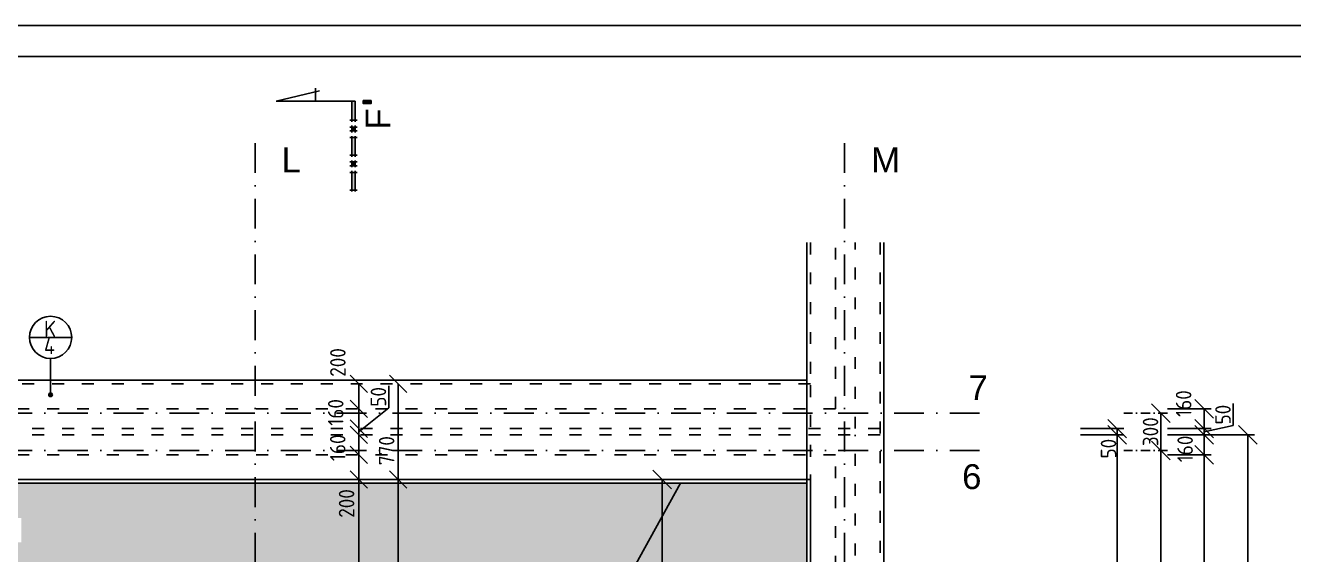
# Model space of a CAD drawing. Extents: x 4511820 to 5180432, y -1526536 to -944957.
# Drawn here: x 5034210 to 5044405, y -976013 to -971753 of the extents above; entities that cross this region are included whole.
import ezdxf

# ---------------------------------------------------------------- set-up
doc = ezdxf.new("R2010")
doc.units = 0
doc.header["$MEASUREMENT"] = 0
doc.linetypes.add('ACAD_ISO03W100', pattern=[30, 12, -18])
doc.linetypes.add('BODKOCIARKOVANA_3', pattern=[5.6, 3, -1.3, 0, -1.3])
doc.layers.get('0').update_dxf_attribs({"linetype": 'CONTINUOUS'})
doc.layers.get('Defpoints').update_dxf_attribs({"color": 61, "linetype": 'CONTINUOUS'})
for name, color, linetype in [('KÓTY', 4, 'CONTINUOUS'), ('osi', 253, 'CONTINUOUS'), ('Plochy', 41, 'CONTINUOUS'), ('POZEMOK', 7, 'CONTINUOUS'), ('TENKÁ', 7, 'CONTINUOUS'), ('ŠRAFY', 82, 'CONTINUOUS')]:
    doc.layers.add(name, color=color, linetype=linetype)
doc.styles.add('styl1', font='arial.ttf')
doc.styles.add('STYLE1', font='isocp.shx')
doc.dimstyles.new('STANDARD 50', dxfattribs={"dimtxt": 125, "dimasz": 140, "dimexe": 10, "dimexo": 200, "dimgap": 20, "dimtad": 1, "dimdsep": 46, "dimlunit": 6, "dimtxsty": 'STYLE1', "dimblk1": 'OBLIQUE', "dimblk2": 'OBLIQUE', "dimsah": 1, "dimcen": 2.5, "dimse1": 1, "dimse2": 1, "dimadec": 0, "dimazin": 0, "dimtfac": 1, "dimtmove": 1, "dimatfit": 3, "dimldrblk": 'OBLIQUE', "dimfxl": 1, "dimtolj": 1, "dimtzin": 0, "dimarcsym": 0})
doc.dimstyles.new('STANDARD-50', dxfattribs={"dimtxt": 125, "dimasz": 150, "dimexe": 10, "dimexo": 200, "dimgap": 20, "dimtad": 1, "dimdsep": 46, "dimlunit": 6, "dimtxsty": 'STYLE1', "dimblk1": 'OBLIQUE', "dimblk2": 'OBLIQUE', "dimsah": 1, "dimcen": 2.5, "dimse1": 1, "dimse2": 1, "dimadec": 0, "dimazin": 0, "dimtfac": 1, "dimtmove": 1, "dimatfit": 3, "dimldrblk": 'OBLIQUE', "dimfxl": 1, "dimtolj": 1, "dimtzin": 0, "dimarcsym": 0})

# ---------------------------------------------------------------- blocks, each defined once
blk = doc.blocks.new('_OBLIQUE')
at = {"color": 0, "linetype": 'ByBlock'}
blk.add_line((-0.5, -0.5), (0.5, 0.5), dxfattribs=at)
blk = doc.blocks.new('*D14628')
at = {"layer": 'Defpoints', "color": 0}
for p in [(5040796, -974873.5), (5040796, -975173.5), (5043337.5, -975173.5)]:
    blk.add_point(p, dxfattribs=at)
at = {"layer": 'KÓTY', "color": 0, "lineweight": -2}
blk.add_line((5043337.5, -974873.5), (5043337.5, -975173.5), dxfattribs=at)
at = {"layer": 'KÓTY', "color": 0, "linetype": 'ByBlock', "lineweight": -2, "xscale": 150, "yscale": 150, "zscale": 150}
for p, rotation in [((5043337.5, -974873.5), 90), ((5043337.5, -975173.5), 270)]:
    blk.add_blockref('_OBLIQUE', p, dxfattribs=dict(at, rotation=rotation))
at = {"layer": 'KÓTY', "color": 0, "insert": (5043255, -975023.5), "char_height": 125, "attachment_point": 5, "rotation": 90, "style": 'STYLE1'}
blk.add_mtext('\\A1;300', dxfattribs=at)
blk = doc.blocks.new('*D14629')
at = {"layer": 'Defpoints', "color": 0}
for p in [(5041081, -974999), (5041081, -975049), (5042987, -975049)]:
    blk.add_point(p, dxfattribs=at)
at = {"layer": 'KÓTY', "color": 0, "lineweight": -2}
blk.add_line((5042987, -974999), (5042987, -975049), dxfattribs=at)
at = {"layer": 'KÓTY', "color": 0, "linetype": 'ByBlock', "lineweight": -2, "xscale": 150, "yscale": 150, "zscale": 150}
for p, rotation in [((5042987, -974999), 90), ((5042987, -975049), 270)]:
    blk.add_blockref('_OBLIQUE', p, dxfattribs=dict(at, rotation=rotation))
at = {"layer": 'KÓTY', "color": 0, "insert": (5042917, -975160), "char_height": 125, "attachment_point": 5, "rotation": 90, "style": 'STYLE1'}
blk.add_mtext('\\A1;50', dxfattribs=at)
blk = doc.blocks.new('*D14630')
at = {"layer": 'Defpoints', "color": 0}
for p in [(5040541, -974839), (5040541, -974999), (5043687, -974999)]:
    blk.add_point(p, dxfattribs=at)
at = {"layer": 'KÓTY', "color": 0, "lineweight": -2}
blk.add_line((5043687, -974839), (5043687, -974999), dxfattribs=at)
at = {"layer": 'KÓTY', "color": 0, "linetype": 'ByBlock', "lineweight": -2, "xscale": 150, "yscale": 150, "zscale": 150}
for p, rotation in [((5043687, -974839), 90), ((5043687, -974999), 270)]:
    blk.add_blockref('_OBLIQUE', p, dxfattribs=dict(at, rotation=rotation))
at = {"layer": 'KÓTY', "color": 0, "insert": (5043521, -974797), "char_height": 125, "attachment_point": 5, "rotation": 90, "style": 'STYLE1'}
blk.add_mtext('\\A1;160', dxfattribs=at)
blk = doc.blocks.new('*D14631')
at = {"layer": 'Defpoints', "color": 0}
for p in [(5040541, -975049), (5043687, -975049), (5040541, -975209)]:
    blk.add_point(p, dxfattribs=at)
at = {"layer": 'KÓTY', "color": 0, "lineweight": -2}
blk.add_line((5043687, -975209), (5043687, -975049), dxfattribs=at)
at = {"layer": 'KÓTY', "color": 0, "linetype": 'ByBlock', "lineweight": -2, "xscale": 150, "yscale": 150, "zscale": 150}
for p, rotation in [((5043687, -975049), 90), ((5043687, -975209), 270)]:
    blk.add_blockref('_OBLIQUE', p, dxfattribs=dict(at, rotation=rotation))
at = {"layer": 'KÓTY', "color": 0, "insert": (5043533, -975162), "char_height": 125, "attachment_point": 5, "rotation": 90, "style": 'STYLE1'}
blk.add_mtext('\\A1;160', dxfattribs=at)
blk = doc.blocks.new('*D14632')
at = {"layer": 'Defpoints', "color": 0}
for p in [(5041081, -974999), (5041081, -975049), (5043687, -975049)]:
    blk.add_point(p, dxfattribs=at)
at = {"layer": 'KÓTY', "color": 0, "lineweight": -2}
for p, q in [((5043920, -974797), (5043920, -974974)), ((5043920, -974974), (5043687, -975024)), ((5043687, -974999), (5043687, -975049))]:
    blk.add_line(p, q, dxfattribs=at)
at = {"layer": 'KÓTY', "color": 0, "linetype": 'ByBlock', "lineweight": -2, "xscale": 150, "yscale": 150, "zscale": 150}
for p, rotation in [((5043687, -974999), 90), ((5043687, -975049), 270)]:
    blk.add_blockref('_OBLIQUE', p, dxfattribs=dict(at, rotation=rotation))
at = {"layer": 'KÓTY', "color": 0, "insert": (5043837, -974886), "char_height": 125, "attachment_point": 5, "rotation": 90, "style": 'STYLE1'}
blk.add_mtext('\\A1;50', dxfattribs=at)
blk = doc.blocks.new('*D14633')
at = {"layer": 'Defpoints', "color": 0}
for p in [(5041881, -975174), (5041881, -981569), (5043337, -981569)]:
    blk.add_point(p, dxfattribs=at)
at = {"layer": 'KÓTY', "color": 0, "lineweight": -2}
blk.add_line((5043337, -975174), (5043337, -981569), dxfattribs=at)
at = {"layer": 'KÓTY', "color": 0, "linetype": 'ByBlock', "lineweight": -2, "xscale": 150, "yscale": 150, "zscale": 150}
for p, rotation in [((5043337, -975174), 90), ((5043337, -981569), 270)]:
    blk.add_blockref('_OBLIQUE', p, dxfattribs=dict(at, rotation=rotation))
at = {"layer": 'KÓTY', "color": 0, "insert": (5043255, -978371), "char_height": 125, "attachment_point": 5, "rotation": 90, "style": 'STYLE1'}
blk.add_mtext('\\A1;6ﾠ395', dxfattribs=at)
blk = doc.blocks.new('*D14638')
at = {"layer": 'Defpoints', "color": 0}
for p in [(5041081, -975049), (5040921, -994219), (5042987, -994219)]:
    blk.add_point(p, dxfattribs=at)
at = {"layer": 'KÓTY', "color": 0, "lineweight": -2}
blk.add_line((5042987, -975049), (5042987, -994219), dxfattribs=at)
at = {"layer": 'KÓTY', "color": 0, "linetype": 'ByBlock', "lineweight": -2, "xscale": 150, "yscale": 150, "zscale": 150}
for p, rotation in [((5042987, -975049), 90), ((5042987, -994219), 270)]:
    blk.add_blockref('_OBLIQUE', p, dxfattribs=dict(at, rotation=rotation))
at = {"layer": 'KÓTY', "color": 0, "insert": (5042905, -984634), "char_height": 125, "attachment_point": 5, "rotation": 90, "style": 'STYLE1'}
blk.add_mtext('\\A1;19ﾠ170', dxfattribs=at)
blk = doc.blocks.new('*D14666')
at = {"layer": 'Defpoints', "color": 0}
for p in [(5041081, -975049), (5044037, -975049), (5041081, -994019)]:
    blk.add_point(p, dxfattribs=at)
at = {"layer": 'KÓTY', "color": 0, "lineweight": -2}
blk.add_line((5044037, -994019), (5044037, -975049), dxfattribs=at)
at = {"layer": 'KÓTY', "color": 0, "linetype": 'ByBlock', "lineweight": -2, "xscale": 150, "yscale": 150, "zscale": 150}
for p, rotation in [((5044037, -975049), 90), ((5044037, -994019), 270)]:
    blk.add_blockref('_OBLIQUE', p, dxfattribs=dict(at, rotation=rotation))
at = {"layer": 'KÓTY', "color": 0, "insert": (5043955, -984534), "char_height": 125, "attachment_point": 5, "rotation": 90, "style": 'STYLE1'}
blk.add_mtext('\\A1;18ﾠ970', dxfattribs=at)
blk = doc.blocks.new('*D14668')
at = {"layer": 'Defpoints', "color": 0}
for p in [(5040621, -975209), (5040621, -987879), (5043687, -987879)]:
    blk.add_point(p, dxfattribs=at)
at = {"layer": 'KÓTY', "color": 0, "lineweight": -2}
blk.add_line((5043687, -975209), (5043687, -987879), dxfattribs=at)
at = {"layer": 'KÓTY', "color": 0, "linetype": 'ByBlock', "lineweight": -2, "xscale": 150, "yscale": 150, "zscale": 150}
for p, rotation in [((5043687, -975209), 90), ((5043687, -987879), 270)]:
    blk.add_blockref('_OBLIQUE', p, dxfattribs=dict(at, rotation=rotation))
at = {"layer": 'KÓTY', "color": 0, "insert": (5043605, -981544), "char_height": 125, "attachment_point": 5, "rotation": 90, "style": 'STYLE1'}
blk.add_mtext('\\A1;12ﾠ670', dxfattribs=at)
blk = doc.blocks.new('*D55008')
at = {"layer": 'Defpoints', "color": 0}
for p in [(5039330, -975409), (5040521, -975409), (5040521, -977399)]:
    blk.add_point(p, dxfattribs=at)
at = {"layer": 'KÓTY', "color": 0, "lineweight": -2}
blk.add_line((5039330, -977399), (5039330, -975409), dxfattribs=at)
at = {"layer": 'KÓTY', "color": 0, "linetype": 'ByBlock', "lineweight": -2, "xscale": 150, "yscale": 150, "zscale": 150}
for p, rotation in [((5039330, -975409), 90), ((5039330, -977399), 270)]:
    blk.add_blockref('_OBLIQUE', p, dxfattribs=dict(at, rotation=rotation))
at = {"layer": 'KÓTY', "color": 0, "insert": (5039247, -976404), "char_height": 125, "attachment_point": 5, "rotation": 90, "style": 'STYLE1'}
blk.add_mtext('\\A1;1ﾠ990', dxfattribs=at)
blk = doc.blocks.new('*D55021')
at = {"layer": 'Defpoints', "color": 0}
for p in [(5037207, -974639), (5037207, -975409), (5037207, -975409)]:
    blk.add_point(p, dxfattribs=at)
at = {"layer": 'KÓTY', "color": 0, "lineweight": -2}
blk.add_line((5037207, -974639), (5037207, -975409), dxfattribs=at)
at = {"layer": 'KÓTY', "color": 0, "linetype": 'ByBlock', "lineweight": -2, "xscale": 140, "yscale": 140, "zscale": 140}
for p, rotation in [((5037207, -974639), 90), ((5037207, -975409), 270)]:
    blk.add_blockref('_OBLIQUE', p, dxfattribs=dict(at, rotation=rotation))
at = {"layer": 'KÓTY', "color": 0, "insert": (5037114, -975176), "char_height": 125, "attachment_point": 5, "rotation": 90, "style": 'STYLE1'}
blk.add_mtext('\\A1;770', dxfattribs=at)
blk = doc.blocks.new('*D55022')
at = {"layer": 'Defpoints', "color": 0}
for p in [(5036890, -974639), (5036890, -974839), (5036890, -974839)]:
    blk.add_point(p, dxfattribs=at)
at = {"layer": 'KÓTY', "color": 0, "lineweight": -2}
blk.add_line((5036890, -974639), (5036890, -974839), dxfattribs=at)
at = {"layer": 'KÓTY', "color": 0, "linetype": 'ByBlock', "lineweight": -2, "xscale": 140, "yscale": 140, "zscale": 140}
for p, rotation in [((5036890, -974639), 90), ((5036890, -974839), 270)]:
    blk.add_blockref('_OBLIQUE', p, dxfattribs=dict(at, rotation=rotation))
at = {"layer": 'KÓTY', "color": 0, "insert": (5036722, -974466), "char_height": 125, "attachment_point": 5, "rotation": 90, "style": 'STYLE1'}
blk.add_mtext('\\A1;200', dxfattribs=at)
blk = doc.blocks.new('*D55023')
at = {"layer": 'Defpoints', "color": 0}
for p in [(5036890, -974839), (5036890, -974999), (5036890, -974999)]:
    blk.add_point(p, dxfattribs=at)
at = {"layer": 'KÓTY', "color": 0, "lineweight": -2}
blk.add_line((5036890, -974839), (5036890, -974999), dxfattribs=at)
at = {"layer": 'KÓTY', "color": 0, "linetype": 'ByBlock', "lineweight": -2, "xscale": 140, "yscale": 140, "zscale": 140}
for p, rotation in [((5036890, -974839), 90), ((5036890, -974999), 270)]:
    blk.add_blockref('_OBLIQUE', p, dxfattribs=dict(at, rotation=rotation))
at = {"layer": 'KÓTY', "color": 0, "insert": (5036705, -974868), "char_height": 125, "attachment_point": 5, "rotation": 90, "style": 'STYLE1'}
blk.add_mtext('\\A1;160', dxfattribs=at)
blk = doc.blocks.new('*D55024')
at = {"layer": 'Defpoints', "color": 0}
for p in [(5036890, -974999), (5036890, -975049), (5036890, -975049)]:
    blk.add_point(p, dxfattribs=at)
at = {"layer": 'KÓTY', "color": 0, "lineweight": -2}
for p, q in [((5037131, -974654), (5037131, -974832)), ((5037131, -974832), (5036890, -975024)), ((5036890, -974999), (5036890, -975049))]:
    blk.add_line(p, q, dxfattribs=at)
at = {"layer": 'KÓTY', "color": 0, "linetype": 'ByBlock', "lineweight": -2, "xscale": 140, "yscale": 140, "zscale": 140}
for p, rotation in [((5036890, -974999), 90), ((5036890, -975049), 270)]:
    blk.add_blockref('_OBLIQUE', p, dxfattribs=dict(at, rotation=rotation))
at = {"layer": 'KÓTY', "color": 0, "insert": (5037048, -974743), "char_height": 125, "attachment_point": 5, "rotation": 90, "style": 'STYLE1'}
blk.add_mtext('\\A1;50', dxfattribs=at)
blk = doc.blocks.new('*D55025')
at = {"layer": 'Defpoints', "color": 0}
for p in [(5036890, -975049), (5036890, -975209), (5036890, -975209)]:
    blk.add_point(p, dxfattribs=at)
at = {"layer": 'KÓTY', "color": 0, "lineweight": -2}
blk.add_line((5036890, -975049), (5036890, -975209), dxfattribs=at)
at = {"layer": 'KÓTY', "color": 0, "linetype": 'ByBlock', "lineweight": -2, "xscale": 140, "yscale": 140, "zscale": 140}
for p, rotation in [((5036890, -975049), 90), ((5036890, -975209), 270)]:
    blk.add_blockref('_OBLIQUE', p, dxfattribs=dict(at, rotation=rotation))
at = {"layer": 'KÓTY', "color": 0, "insert": (5036721, -975153), "char_height": 125, "attachment_point": 5, "rotation": 90, "style": 'STYLE1'}
blk.add_mtext('\\A1;160', dxfattribs=at)
blk = doc.blocks.new('*D55026')
at = {"layer": 'Defpoints', "color": 0}
for p in [(5036890, -975209), (5036890, -975409), (5037207, -975409)]:
    blk.add_point(p, dxfattribs=at)
at = {"layer": 'KÓTY', "color": 0, "lineweight": -2}
blk.add_line((5036890, -975209), (5036890, -975409), dxfattribs=at)
at = {"layer": 'KÓTY', "color": 0, "linetype": 'ByBlock', "lineweight": -2, "xscale": 140, "yscale": 140, "zscale": 140}
for p, rotation in [((5036890, -975209), 90), ((5036890, -975409), 270)]:
    blk.add_blockref('_OBLIQUE', p, dxfattribs=dict(at, rotation=rotation))
at = {"layer": 'KÓTY', "color": 0, "insert": (5036792, -975601), "char_height": 125, "attachment_point": 5, "rotation": 90, "style": 'STYLE1'}
blk.add_mtext('\\A1;200', dxfattribs=at)
blk = doc.blocks.new('*D55027')
at = {"layer": 'Defpoints', "color": 0}
for p in [(5037207, -975409), (5037207, -987679), (5037207, -987679)]:
    blk.add_point(p, dxfattribs=at)
at = {"layer": 'KÓTY', "color": 0, "lineweight": -2}
blk.add_line((5037207, -975409), (5037207, -987679), dxfattribs=at)
at = {"layer": 'KÓTY', "color": 0, "linetype": 'ByBlock', "lineweight": -2, "xscale": 140, "yscale": 140, "zscale": 140}
for p, rotation in [((5037207, -975409), 90), ((5037207, -987679), 270)]:
    blk.add_blockref('_OBLIQUE', p, dxfattribs=dict(at, rotation=rotation))
at = {"layer": 'KÓTY', "color": 0, "insert": (5037125, -981544), "char_height": 125, "attachment_point": 5, "rotation": 90, "style": 'STYLE1'}
blk.add_mtext('\\A1;12ﾠ270', dxfattribs=at)
blk = doc.blocks.new('*D55028')
at = {"layer": 'Defpoints', "color": 0}
for p in [(5036249, -975409), (5036890, -975409), (5036249, -981269)]:
    blk.add_point(p, dxfattribs=at)
at = {"layer": 'KÓTY', "color": 0, "lineweight": -2}
blk.add_line((5036890, -981269), (5036890, -975409), dxfattribs=at)
at = {"layer": 'KÓTY', "color": 0, "linetype": 'ByBlock', "lineweight": -2, "xscale": 140, "yscale": 140, "zscale": 140}
for p, rotation in [((5036890, -975409), 90), ((5036890, -981269), 270)]:
    blk.add_blockref('_OBLIQUE', p, dxfattribs=dict(at, rotation=rotation))
at = {"layer": 'KÓTY', "color": 0, "insert": (5036808, -978339), "char_height": 125, "attachment_point": 5, "rotation": 90, "style": 'STYLE1'}
blk.add_mtext('\\A1;5ﾠ860', dxfattribs=at)

msp = doc.modelspace()

# ---------------------------------------------------------------- hatches: boundary and pattern name
at = {"layer": 'TENKÁ'}
h = msp.add_hatch(color=256, dxfattribs=at)
h.dxf.hatch_style = 1
h.paths.add_polyline_path([(5036861, -972516.797), (5036861, -972363.172), (5036835.125, -972363.172), (5036835.125, -972516.797)])
h = msp.add_hatch(color=256, dxfattribs=at)
h.dxf.hatch_style = 1
h.paths.add_polyline_path([(5036861, -972516.797), (5036861, -972363.172), (5036835.125, -972363.172), (5036835.125, -972516.797)])
h = msp.add_hatch(color=256, dxfattribs=at)
h.dxf.hatch_style = 1
h.paths.add_polyline_path([(5036925.875, -972382.547), (5036989.5, -972382.547), (5036989.5, -972358.922), (5036925.875, -972358.922)])
h = msp.add_hatch(color=256, dxfattribs=at)
h.dxf.hatch_style = 1
h.paths.add_polyline_path([(5036925.875, -972382.547), (5036989.5, -972382.547), (5036989.5, -972358.922), (5036925.875, -972358.922)])
h = msp.add_hatch(color=256, dxfattribs=at)
h.dxf.hatch_style = 1
h.paths.add_polyline_path([(5036861, -972571.672), (5036835.125, -972571.672), (5036835.125, -972601.922), (5036861, -972601.922)])
h = msp.add_hatch(color=256, dxfattribs=at)
h.dxf.hatch_style = 1
h.paths.add_polyline_path([(5036861, -972571.672), (5036835.125, -972571.672), (5036835.125, -972601.922), (5036861, -972601.922)])
h = msp.add_hatch(color=256, dxfattribs=at)
h.dxf.hatch_style = 1
h.paths.add_polyline_path([(5036861, -972797.922), (5036861, -972656.797), (5036835.125, -972656.797), (5036835.125, -972797.922)])
h = msp.add_hatch(color=256, dxfattribs=at)
h.dxf.hatch_style = 1
h.paths.add_polyline_path([(5036861, -972797.922), (5036861, -972656.797), (5036835.125, -972656.797), (5036835.125, -972797.922)])
h = msp.add_hatch(color=256, dxfattribs=at)
h.dxf.hatch_style = 1
h.paths.add_polyline_path([(5036861, -972852.797), (5036835.125, -972852.797), (5036835.125, -972883.047), (5036861, -972883.047)])
h = msp.add_hatch(color=256, dxfattribs=at)
h.dxf.hatch_style = 1
h.paths.add_polyline_path([(5036861, -972852.797), (5036835.125, -972852.797), (5036835.125, -972883.047), (5036861, -972883.047)])
h = msp.add_hatch(color=256, dxfattribs=at)
h.dxf.hatch_style = 1
h.paths.add_polyline_path([(5036861, -972937.922), (5036835.125, -972937.922), (5036835.125, -973079.047), (5036861, -973079.047)])
h = msp.add_hatch(color=256, dxfattribs=at)
h.dxf.hatch_style = 1
h.paths.add_polyline_path([(5036861, -972937.922), (5036835.125, -972937.922), (5036835.125, -973079.047), (5036861, -973079.047)])
h = msp.add_hatch(color=256, dxfattribs=at)
h.dxf.hatch_style = 1
h.paths.add_polyline_path([(5034412.5, -974711.205, -2.414213562), (5034397.5, -974726.205, -0.414213563)])
at = {"layer": 'ŠRAFY', "ltscale": 0.25}
h = msp.add_hatch(dxfattribs=at)
h.set_pattern_fill('DOTS', color=256, scale=2000)
h.paths.add_polyline_path([(5032093.5, -975473.5), (5032093.5, -975523.5, -1), (5031968.5, -975523.5), (5031968.5, -975473.5, -0.149699912), (5031979.219, -975438.5), (5027671, -975438.5), (5027671, -987648.5), (5031615.06, -987648.5), (5031517.171, -987400.098), (5032235.019, -987648.5), (5033227.729, -987648.5), (5033227.729, -987486.959, -0.414213562), (5033057.729, -987316.959, -1), (5033397.729, -987316.959, -0.414213562), (5033227.729, -987486.959), (5033227.729, -987648.5), (5033920, -987648.5), (5033920, -987349.25), (5033662.684, -987349.25), (5033662.684, -987153), (5034177.316, -987153), (5034177.316, -987349.25), (5033920, -987349.25), (5033920, -987648.5), (5035357.089, -987648.5), (5035357.089, -987422.897), (5035588.941, -987422.897), (5035588.941, -987648.5), (5035918.5, -987648.5), (5035918.5, -987588.5, -0.154836711), (5035929.932, -987552.467), (5035811.66, -987469.015), (5035782.03, -987511.008), (5035708.884, -987396.498), (5035841.289, -987427.023), (5035811.66, -987469.015), (5035929.932, -987552.467, -0.731846572), (5036043.5, -987588.5), (5036043.5, -987648.5), (5036068.5, -987648.5), (5036068.5, -987388.5, -0.280147859), (5036102.238, -987333.011), (5035956.993, -987052.8), (5035442.361, -987052.8), (5035442.361, -986856.55), (5035956.993, -986856.55), (5035956.993, -987052.8), (5036102.238, -987333.011, -0.562319529), (5036193.5, -987388.5), (5036193.5, -987648.5), (5040491, -987648.5), (5040491, -979798.5), (5038391, -979798.5), (5038391, -978598.5), (5038065.261, -978598.5), (5038065.261, -978878.081), (5037868.261, -978878.081), (5037868.261, -978318.919), (5038065.261, -978318.919), (5038065.261, -978598.5), (5038391, -978598.5), (5038391, -977398.5), (5040491, -977398.5), (5040491, -975438.5), (5033920, -975438.5), (5033920, -975717.75), (5034177.316, -975717.75), (5034177.316, -975914), (5033662.684, -975914), (5033662.684, -975717.75), (5033920, -975717.75), (5033920, -975438.5), (5032975.504, -975438.5, -0.029782381), (5032976, -975446.817), (5032976, -975623.875), (5033021.603, -975623.875), (5033021.603, -975855.728), (5032781.872, -975855.728), (5032781.872, -975623.875), (5032836, -975623.875), (5032836, -975446.817), (5032836, -975438.5), (5032090.975, -975438.5), (5032086.525, -975444.807, -0.119808545)])
h.paths.add_polyline_path([(5032990.857, -978931.384), (5033278.455, -978931.384), (5033278.455, -979106.483), (5032990.857, -979106.483)], flags=24)
h.paths.add_polyline_path([(5032903.545, -978931.343), (5033015.928, -978931.343), (5033015.928, -979106.121), (5032903.545, -979106.121)], flags=24)
h.paths.add_polyline_path([(5032753.545, -978931.384), (5032928.643, -978931.384), (5032928.643, -979106.483), (5032753.545, -979106.483)], flags=24)
h.paths.add_polyline_path([(5034055.857, -976316.523), (5034343.455, -976316.523), (5034343.455, -976491.622), (5034055.857, -976491.622)], flags=24)
h.paths.add_polyline_path([(5033968.545, -976316.481), (5034080.928, -976316.481), (5034080.928, -976491.26), (5033968.545, -976491.26)], flags=24)
h.paths.add_polyline_path([(5033818.545, -976316.571), (5033993.58, -976316.571), (5033993.58, -976491.572), (5033818.545, -976491.572)], flags=24)
h.paths.add_polyline_path([(5036720.333, -984523.643), (5036720.333, -984248.545), (5036895.432, -984248.545), (5036895.432, -984523.643)], flags=24)
h.paths.add_polyline_path([(5036720.291, -984610.955), (5036720.291, -984498.572), (5036895.07, -984498.572), (5036895.07, -984610.955)], flags=24)
h.paths.add_polyline_path([(5036720.382, -984698.455), (5036720.382, -984585.752), (5036895.382, -984585.752), (5036895.382, -984698.455)], flags=24)
h.paths.add_polyline_path([(5036720.333, -978394.893), (5036720.333, -978107.295), (5036895.432, -978107.295), (5036895.432, -978394.893)], flags=24)
h.paths.add_polyline_path([(5036720.291, -978482.205), (5036720.291, -978369.822), (5036895.07, -978369.822), (5036895.07, -978482.205)], flags=24)
h.paths.add_polyline_path([(5036720.382, -978569.705), (5036720.382, -978457.205), (5036895.382, -978457.205), (5036895.382, -978569.705)], flags=24)
h.paths.add_polyline_path([(5038698.611, -977591.549), (5038698.611, -977303.951), (5038948.611, -977303.951), (5038948.611, -977591.549)], flags=24)
h.paths.add_polyline_path([(5039159.498, -976472.393), (5039159.498, -976184.343), (5039334.678, -976184.343), (5039334.678, -976472.393)], flags=24)
h.paths.add_polyline_path([(5039159.587, -976560.157), (5039159.587, -976447.773), (5039334.366, -976447.773), (5039334.366, -976560.157)], flags=24)
h.paths.add_polyline_path([(5039159.678, -976622.657), (5039159.678, -976535.157), (5039334.678, -976535.157), (5039334.678, -976622.657)], flags=24)
h.paths.add_polyline_path([(5039159.629, -983794.893), (5039159.629, -983507.295), (5039334.727, -983507.295), (5039334.727, -983794.893)], flags=24)
h.paths.add_polyline_path([(5039159.587, -983882.205), (5039159.587, -983769.822), (5039334.366, -983769.822), (5039334.366, -983882.205)], flags=24)
h.paths.add_polyline_path([(5039159.678, -983969.705), (5039159.678, -983857.205), (5039334.678, -983857.205), (5039334.678, -983969.705)], flags=24)
h.paths.add_polyline_path([(5038095.732, -979171.455), (5038383.33, -979171.455), (5038383.33, -979421.455), (5038095.732, -979421.455)], flags=24)
h.paths.add_polyline_path([(5036249.584, -982119.743), (5036249.584, -981600.443), (5036449.633, -981600.443), (5036449.633, -982119.743)], flags=24)
h.paths.add_polyline_path([(5036522.333, -986928.684), (5036784.931, -986928.684), (5036784.931, -987103.799), (5036522.333, -987103.799)], flags=24)
h.paths.add_polyline_path([(5036434.569, -986928.708), (5036546.953, -986928.708), (5036546.953, -987103.486), (5036434.569, -987103.486)], flags=24)
h.paths.add_polyline_path([(5036347.069, -986928.799), (5036459.569, -986928.799), (5036459.569, -987103.799), (5036347.069, -987103.799)], flags=24)
h.paths.add_polyline_path([(5032007.201, -986891.384), (5032294.799, -986891.384), (5032294.799, -987141.384), (5032007.201, -987141.384)], flags=24)
h.paths.add_polyline_path([(5029615.759, -986928.749), (5029903.455, -986928.749), (5029903.455, -987103.848), (5029615.759, -987103.848)], flags=24)
h.paths.add_polyline_path([(5029528.545, -986928.708), (5029640.928, -986928.708), (5029640.928, -987103.486), (5029528.545, -987103.486)], flags=24)
h.paths.add_polyline_path([(5029428.545, -986928.799), (5029553.545, -986928.799), (5029553.545, -987103.799), (5029428.545, -987103.799)], flags=24)
h.paths.add_polyline_path([(5027705.26, -986394.659), (5027992.858, -986394.659), (5027992.858, -986644.659), (5027705.26, -986644.659)], flags=24)
h.paths.add_polyline_path([(5040200.481, -986486.715), (5040488.08, -986486.715), (5040488.08, -986736.715), (5040200.481, -986736.715)], flags=24)
h.paths.add_polyline_path([(5031822.781, -980577.471), (5032241.531, -980577.471), (5032241.531, -980777.52), (5031822.781, -980777.52)], flags=24)
h.paths.add_polyline_path([(5031735.469, -980577.429), (5031847.852, -980577.429), (5031847.852, -980752.207), (5031735.469, -980752.207)], flags=24)
h.paths.add_polyline_path([(5031647.969, -980577.52), (5031760.469, -980577.52), (5031760.469, -980752.52), (5031647.969, -980752.52)], flags=24)
h.paths.add_polyline_path([(5038269.031, -980577.519), (5038687.781, -980577.519), (5038687.781, -980777.52), (5038269.031, -980777.52)], flags=24)
h.paths.add_polyline_path([(5038181.719, -980577.429), (5038294.102, -980577.429), (5038294.102, -980752.207), (5038181.719, -980752.207)], flags=24)
h.paths.add_polyline_path([(5038081.719, -980577.52), (5038206.719, -980577.52), (5038206.719, -980752.52), (5038081.719, -980752.52)], flags=24)
h.paths.add_polyline_path([(5029988.631, -987171.063), (5031526.131, -987171.063), (5031526.131, -987396.112), (5029988.631, -987396.112)], flags=24)
h.paths.add_polyline_path([(5029988.631, -987390.73), (5030963.631, -987390.73), (5030963.631, -987578.23), (5029988.631, -987578.23)], flags=24)
h.paths.add_polyline_path([(5036667.295, -975745.048), (5036667.295, -975457.449), (5036917.295, -975457.449), (5036917.295, -975745.048)], flags=24)
h.paths.add_polyline_path([(5038275.631, -986559.658), (5038563.681, -986559.658), (5038563.681, -986734.773), (5038275.631, -986734.773)], flags=24)
h.paths.add_polyline_path([(5038188.319, -986559.682), (5038300.703, -986559.682), (5038300.703, -986734.46), (5038188.319, -986734.46)], flags=24)
h.paths.add_polyline_path([(5038088.319, -986559.773), (5038213.319, -986559.773), (5038213.319, -986734.773), (5038088.319, -986734.773)], flags=24)
h.paths.add_polyline_path([(5031823.131, -986559.658), (5032123.681, -986559.658), (5032123.681, -986734.773), (5031823.131, -986734.773)], flags=24)
h.paths.add_polyline_path([(5031735.819, -986559.682), (5031848.203, -986559.682), (5031848.203, -986734.46), (5031735.819, -986734.46)], flags=24)
h.paths.add_polyline_path([(5031648.319, -986559.773), (5031760.819, -986559.773), (5031760.819, -986734.773), (5031648.319, -986734.773)], flags=24)
h.paths.add_polyline_path([(5037037.014, -981568.643), (5037037.014, -981281.045), (5037212.112, -981281.045), (5037212.112, -981568.643)], flags=24)
h.paths.add_polyline_path([(5037036.972, -981655.955), (5037036.972, -981543.572), (5037211.75, -981543.572), (5037211.75, -981655.955)], flags=24)
h.paths.add_polyline_path([(5037037.062, -981805.955), (5037037.062, -981630.92), (5037212.063, -981630.92), (5037212.063, -981805.955)], flags=24)
h.paths.add_polyline_path([(5036346.875, -981607), (5036445, -981607), (5036445, -982121.632), (5036248.75, -982121.632), (5036248.75, -981607), (5036346.875, -981607), (5036263.069, -981329.278, -2.882926907), (5036311, -981268.5, -0.346869703), (5036263.069, -981329.278)], flags=16)
h.paths.add_polyline_path([(5035687.089, -981317.897), (5035918.942, -981317.897), (5035918.942, -981557.628), (5035687.089, -981557.628), (5035681, -981433.5, -0.414213562), (5035591, -981523.5), (5035313.941, -981523.5), (5035313.941, -981557.628), (5035082.089, -981557.628), (5035082.089, -981317.897), (5035313.941, -981317.897), (5035313.941, -981343.5), (5035591, -981343.5, -0.414213562), (5035687.089, -981433.5)], flags=16)
h.paths.add_polyline_path([(5038698.611, -979791.549), (5038698.611, -979503.951), (5038948.611, -979503.951), (5038948.611, -979791.549)], flags=24)
h.paths.add_polyline_path([(5039412.107, -978931.384), (5039674.705, -978931.384), (5039674.705, -979106.483), (5039412.107, -979106.483)], flags=24)
h.paths.add_polyline_path([(5039324.795, -978931.343), (5039437.178, -978931.343), (5039437.178, -979106.121), (5039324.795, -979106.121)], flags=24)
h.paths.add_polyline_path([(5039237.295, -978931.433), (5039349.83, -978931.433), (5039349.83, -979106.434), (5039237.295, -979106.434)], flags=24)
h.paths.add_polyline_path([(5038838.476, -978654.991), (5038838.476, -978367.295), (5039013.575, -978367.295), (5039013.575, -978654.991)], flags=24)
h.paths.add_polyline_path([(5038838.434, -978742.205), (5038838.434, -978629.822), (5039013.213, -978629.822), (5039013.213, -978742.205)], flags=24)
h.paths.add_polyline_path([(5038838.524, -978829.705), (5038838.524, -978717.17), (5039013.525, -978717.17), (5039013.525, -978829.705)], flags=24)
h.paths.add_polyline_path([(5039159.629, -978661.143), (5039159.629, -978361.045), (5039334.727, -978361.045), (5039334.727, -978661.143)], flags=24)
h.paths.add_polyline_path([(5039159.587, -978748.455), (5039159.587, -978636.072), (5039334.366, -978636.072), (5039334.366, -978748.455)], flags=24)
h.paths.add_polyline_path([(5039159.677, -978835.955), (5039159.677, -978723.42), (5039334.678, -978723.42), (5039334.678, -978835.955)], flags=24)
h.paths.add_polyline_path([(5039487.333, -979187.674), (5039774.931, -979187.674), (5039774.931, -979362.789), (5039487.333, -979362.789)], flags=24)
h.paths.add_polyline_path([(5039399.569, -979187.698), (5039511.953, -979187.698), (5039511.953, -979362.476), (5039399.569, -979362.476)], flags=24)
h.paths.add_polyline_path([(5039337.069, -979187.789), (5039424.569, -979187.789), (5039424.569, -979362.789), (5039337.069, -979362.789)], flags=24)
h.paths.add_polyline_path([(5035886, -981433.5, 1), (5035706, -981433.5, 1)], flags=0)
h.paths.add_polyline_path([(5036407.123, -987677.525), (5036407.123, -987389.475), (5036657.123, -987389.475), (5036657.123, -987677.525)], flags=9)

# ---------------------------------------------------------------- linework, layer by layer
at = {"layer": 'KÓTY', "ltscale": 25}
for p, q in [((5043740.903, -974838.5), (5043390.903, -974838.5)), ((5043040.903, -974998.5), (5042690.903, -974998.5)), ((5043040.903, -975048.5), (5042690.903, -975048.5)), ((5043740.903, -974998.5), (5043390.903, -974998.5)), ((5043740.903, -975048.5), (5043390.903, -975048.5)), ((5044090.903, -975048.5), (5043740.903, -975048.5)), ((5043740.903, -975208.5), (5043390.903, -975208.5))]:
    msp.add_line(p, q, dxfattribs=at)
at = {"layer": 'KÓTY', "linetype": 'BODKOCIARKOVANA_3', "ltscale": 25}
for p, q in [((5043390.903, -974873.5), (5043040.903, -974873.5)), ((5043390.903, -975173.5), (5043040.903, -975173.5))]:
    msp.add_line(p, q, dxfattribs=at)
at = {"layer": 'osi', "linetype": 'BODKOCIARKOVANA_3', "ltscale": 80}
for p, q in [((5036056, -972701.309), (5036056, -1010218.5)), ((5040796, -972701.309), (5040796, -1010218.5)), ((5041881, -974873.5), (4978211, -974873.5)), ((5041881, -975173.5), (4978211, -975173.5))]:
    msp.add_line(p, q, dxfattribs=at)
at = {"layer": 'Plochy'}
msp.add_lwpolyline([(5040521, -975408.5), (5027641, -975408.5), (5027641, -987678.5), (5040521, -987678.5)], close=True, dxfattribs=at)
at = {"layer": 'POZEMOK'}
msp.add_line((5036278.772, -981213.82), (5039476.09, -975438.5), dxfattribs=at)
at = {"layer": 'TENKÁ', "color": 7}
for p, q in [((5054986.849, -971753.269), (4975391.849, -971753.269)), ((5054736.849, -972003.269), (4975641.849, -972003.269))]:
    msp.add_line(p, q, dxfattribs=at)
at = {"layer": 'TENKÁ'}
for p, q in [((5036574.625, -972280.047), (5036226, -972363.172)), ((5036574.625, -972280.047), (5036226, -972363.172)), ((5036543.5, -972363.172), (5036543.5, -972259.922)), ((5036543.5, -972363.172), (5036543.5, -972259.922)), ((5036226, -972363.172), (5036861, -972363.172)), ((5036226, -972363.172), (5036861, -972363.172)), ((5036835.125, -972363.172), (5036835.125, -972529.297)), ((5036835.125, -972363.172), (5036835.125, -972529.297)), ((5036861, -972363.172), (5036861, -972529.297)), ((5036861, -972363.172), (5036861, -972529.297)), ((5036818.875, -972516.797), (5036875.875, -972516.797)), ((5036818.875, -972516.797), (5036875.875, -972516.797)), ((5036818.875, -972571.672), (5036875.875, -972571.672)), ((5036818.875, -972571.672), (5036875.875, -972571.672)), ((5036818.875, -972601.922), (5036875.875, -972601.922)), ((5036818.875, -972601.922), (5036875.875, -972601.922)), ((5036835.125, -972559.172), (5036835.125, -972614.422)), ((5036835.125, -972559.172), (5036835.125, -972614.422)), ((5036861, -972559.172), (5036861, -972614.422)), ((5036861, -972559.172), (5036861, -972614.422)), ((5036818.875, -972656.797), (5036875.875, -972656.797)), ((5036818.875, -972656.797), (5036875.875, -972656.797)), ((5036835.125, -972644.297), (5036835.125, -972810.422)), ((5036835.125, -972644.297), (5036835.125, -972810.422)), ((5036861, -972644.297), (5036861, -972810.422)), ((5036861, -972644.297), (5036861, -972810.422)), ((5036818.875, -972797.922), (5036875.875, -972797.922)), ((5036818.875, -972797.922), (5036875.875, -972797.922)), ((5036818.875, -972852.797), (5036875.875, -972852.797)), ((5036818.875, -972852.797), (5036875.875, -972852.797)), ((5036818.875, -972883.047), (5036875.875, -972883.047)), ((5036818.875, -972883.047), (5036875.875, -972883.047)), ((5036835.125, -972840.297), (5036835.125, -972895.547)), ((5036835.125, -972840.297), (5036835.125, -972895.547)), ((5036835.125, -972925.422), (5036835.125, -973091.547)), ((5036835.125, -972925.422), (5036835.125, -973091.547)), ((5036861, -972840.297), (5036861, -972895.547)), ((5036861, -972840.297), (5036861, -972895.547)), ((5036861, -972925.422), (5036861, -973091.547)), ((5036861, -972925.422), (5036861, -973091.547)), ((5036818.875, -972937.922), (5036875.875, -972937.922)), ((5036818.875, -972937.922), (5036875.875, -972937.922)), ((5036818.875, -973079.047), (5036875.875, -973079.047)), ((5036818.875, -973079.047), (5036875.875, -973079.047)), ((5040491, -973501.309), (5040491, -987648.5)), ((5041111, -973501.309), (5041111, -994018.5)), ((5040491, -974608.5), (5027671, -974608.5)), ((5040491, -975438.5), (5027671, -975438.5))]:
    msp.add_line(p, q, dxfattribs=at)
at = {"layer": 'TENKÁ', "color": 144, "linetype": 'ACAD_ISO03W100', "ltscale": 8}
for p, q in [((5040521, -973501.309), (5040521, -974648.5)), ((5041081, -973501.309), (5041081, -994018.5)), ((5040521, -974638.5), (5027641, -974638.5)), ((5040521, -974648.5), (5040521, -987678.5)), ((5040521, -975408.5), (5027641, -975408.5))]:
    msp.add_line(p, q, dxfattribs=at)
at = {"layer": 'TENKÁ', "linetype": 'ACAD_ISO03W100', "ltscale": 8}
for p, q in [((5040721, -974838.5), (5040721, -973501.309)), ((5040881, -974998.5), (5040881, -973501.309)), ((5040721, -974838.5), (5027441, -974838.5)), ((5041081, -974998.5), (5027081, -974998.5)), ((5041081, -975048.5), (5027081, -975048.5)), ((5040881, -994018.5), (5040881, -975048.5)), ((5040721, -975208.5), (5027441, -975208.5)), ((5040721, -987878.5), (5040721, -975208.5))]:
    msp.add_line(p, q, dxfattribs=at)
at = {"layer": 'TENKÁ', "ltscale": 0.25}
for p, q in [((5034582.5, -974264.302), (5034242.5, -974264.302)), ((5034412.5, -974726.205), (5034412.5, -974434.302))]:
    msp.add_line(p, q, dxfattribs=at)
at = {"layer": 'TENKÁ'}
msp.add_lwpolyline([(5036925.875, -972358.922), (5036925.875, -972382.547), (5036989.5, -972382.547), (5036989.5, -972358.922)], close=True, dxfattribs=at)
msp.add_lwpolyline([(5036925.875, -972358.922), (5036925.875, -972382.547), (5036989.5, -972382.547), (5036989.5, -972358.922)], close=True, dxfattribs=at)
at = {"layer": 'TENKÁ', "ltscale": 0.25}
msp.add_circle((5034412.5, -974264.302), 170, dxfattribs=at)
at = {"layer": 'TENKÁ'}
msp.add_circle((5034412.5, -974726.205), 15, dxfattribs=at)

# ---------------------------------------------------------------- texts
at = {"layer": 'TENKÁ', "ltscale": 0.25, "style": 'styl1'}
msp.add_text('F', height=200, rotation=90, dxfattribs=at).set_placement((5037144.317, -972592.408))
msp.add_text('F', height=200, rotation=90, dxfattribs=at).set_placement((5037144.317, -972592.408))
for s, p in [('L', (5036268.554, -972935.809)), ('M', (5041008.554, -972935.809)), ('7', (5041792.054, -974769.097)), ('6', (5041740.054, -975485.078))]:
    msp.add_text(s, height=200, dxfattribs=at).set_placement(p)
at = {"layer": 'TENKÁ', "style": 'STYLE1'}
for s, p in [('K', (5034360.47, -974260.802)), ('4', (5034359.47, -974399.438))]:
    msp.add_text(s, height=130, dxfattribs=at).set_placement(p)

# ---------------------------------------------------------------- dimensions: what is measured, and where the dimension line sits
at = {"layer": 'KÓTY'}
for base, p1, p2, picture, middle in [((5036890.468, -974838.5), (5036890.468, -974638.5), (5036890.468, -974838.5), '*D55022', (5036804.533, -974466.113)), ((5036890.468, -975048.5), (5036890.468, -974998.5), (5036890.468, -975048.5), '*D55024', (5037130.805, -974812.019)), ((5037207.148, -975408.5), (5037207.148, -974638.5), (5037207.148, -975408.5), '*D55021', (5037196.121, -975175.952)), ((5036890.468, -975208.5), (5036890.468, -975048.5), (5036890.468, -975208.5), '*D55025', (5036803.272, -975152.92)), ((5036890.468, -975408.5), (5036890.468, -975208.5), (5037207.148, -975408.5), '*D55026', (5036874.795, -975601.248))]:
    dim = msp.add_linear_dim(base=base, p1=p1, p2=p2, angle=90, dimstyle='STANDARD 50', override={"dimtxsty": 'STYLE1', "dimldrblk": 'OBLIQUE'}, dxfattribs=at)
    dim.commit()
    dim.dimension.update_dxf_attribs({"geometry": picture, "text_midpoint": middle, "dimtype": 160})
for base, p1, p2, picture, middle in [((5043687.5, -974998.5), (5040541, -974838.5), (5040541, -974998.5), '*D14630', (5043604, -974796.809)), ((5043687.5, -975048.5), (5041081, -974998.5), (5041081, -975048.5), '*D14632', (5043920, -974954.5)), ((5042987.5, -975048.5), (5041081, -974998.5), (5041081, -975048.5), '*D14629', (5042999.5, -975160.309)), ((5043687.5, -975048.5), (5040541, -975208.5), (5040541, -975048.5), '*D14631', (5043616, -975162.309))]:
    dim = msp.add_linear_dim(base=base, p1=p1, p2=p2, angle=90, dimstyle='STANDARD-50', dxfattribs=at)
    dim.commit()
    dim.dimension.update_dxf_attribs({"geometry": picture, "text_midpoint": middle, "dimtype": 160})
for base, p1, p2, dimstyle, picture, middle in [((5036890.468, -974998.5), (5036890.468, -974838.5), (5036890.468, -974998.5), 'STANDARD 50', '*D55023', (5036705.468, -974867.75)), ((5044037.5, -975048.5), (5041081, -994018.5), (5041081, -975048.5), 'STANDARD-50', '*D14666', (5043954.957, -984533.5)), ((5043687.5, -987878.5), (5040621, -975208.5), (5040621, -987878.5), 'STANDARD-50', '*D14668', (5043604.957, -981543.5)), ((5036890.468, -975408.5), (5036248.5, -981268.5), (5036248.5, -975408.5), 'STANDARD 50', '*D55028', (5036807.925, -978338.5)), ((5037207.148, -987678.5), (5037207.148, -975408.5), (5037207.148, -987678.5), 'STANDARD 50', '*D55027', (5037124.605, -981543.5)), ((5039329.764, -975408.5), (5040521, -977398.5), (5040521, -975408.5), 'STANDARD-50', '*D55008', (5039247.221, -976403.5))]:
    dim = msp.add_linear_dim(base=base, p1=p1, p2=p2, angle=90, dimstyle=dimstyle, override={"dimtxsty": 'STYLE1', "dimldrblk": 'OBLIQUE'}, dxfattribs=at)
    dim.commit()
    dim.dimension.update_dxf_attribs({"geometry": picture, "text_midpoint": middle})
for base, p1, p2, picture, middle in [((5043337.5, -975173.5), (5040796, -974873.5), (5040796, -975173.5), '*D14628', (5043255, -975023.5)), ((5042987.5, -994218.5), (5041081, -975048.5), (5040920.665, -994218.5), '*D14638', (5042904.957, -984633.5)), ((5043337.5, -981568.5), (5041881, -975173.5), (5041881, -981568.5), '*D14633', (5043254.957, -978371))]:
    dim = msp.add_linear_dim(base=base, p1=p1, p2=p2, angle=90, dimstyle='STANDARD-50', dxfattribs=at)
    dim.commit()
    dim.dimension.update_dxf_attribs({"geometry": picture, "text_midpoint": middle})

doc.saveas('drawing.dxf')
